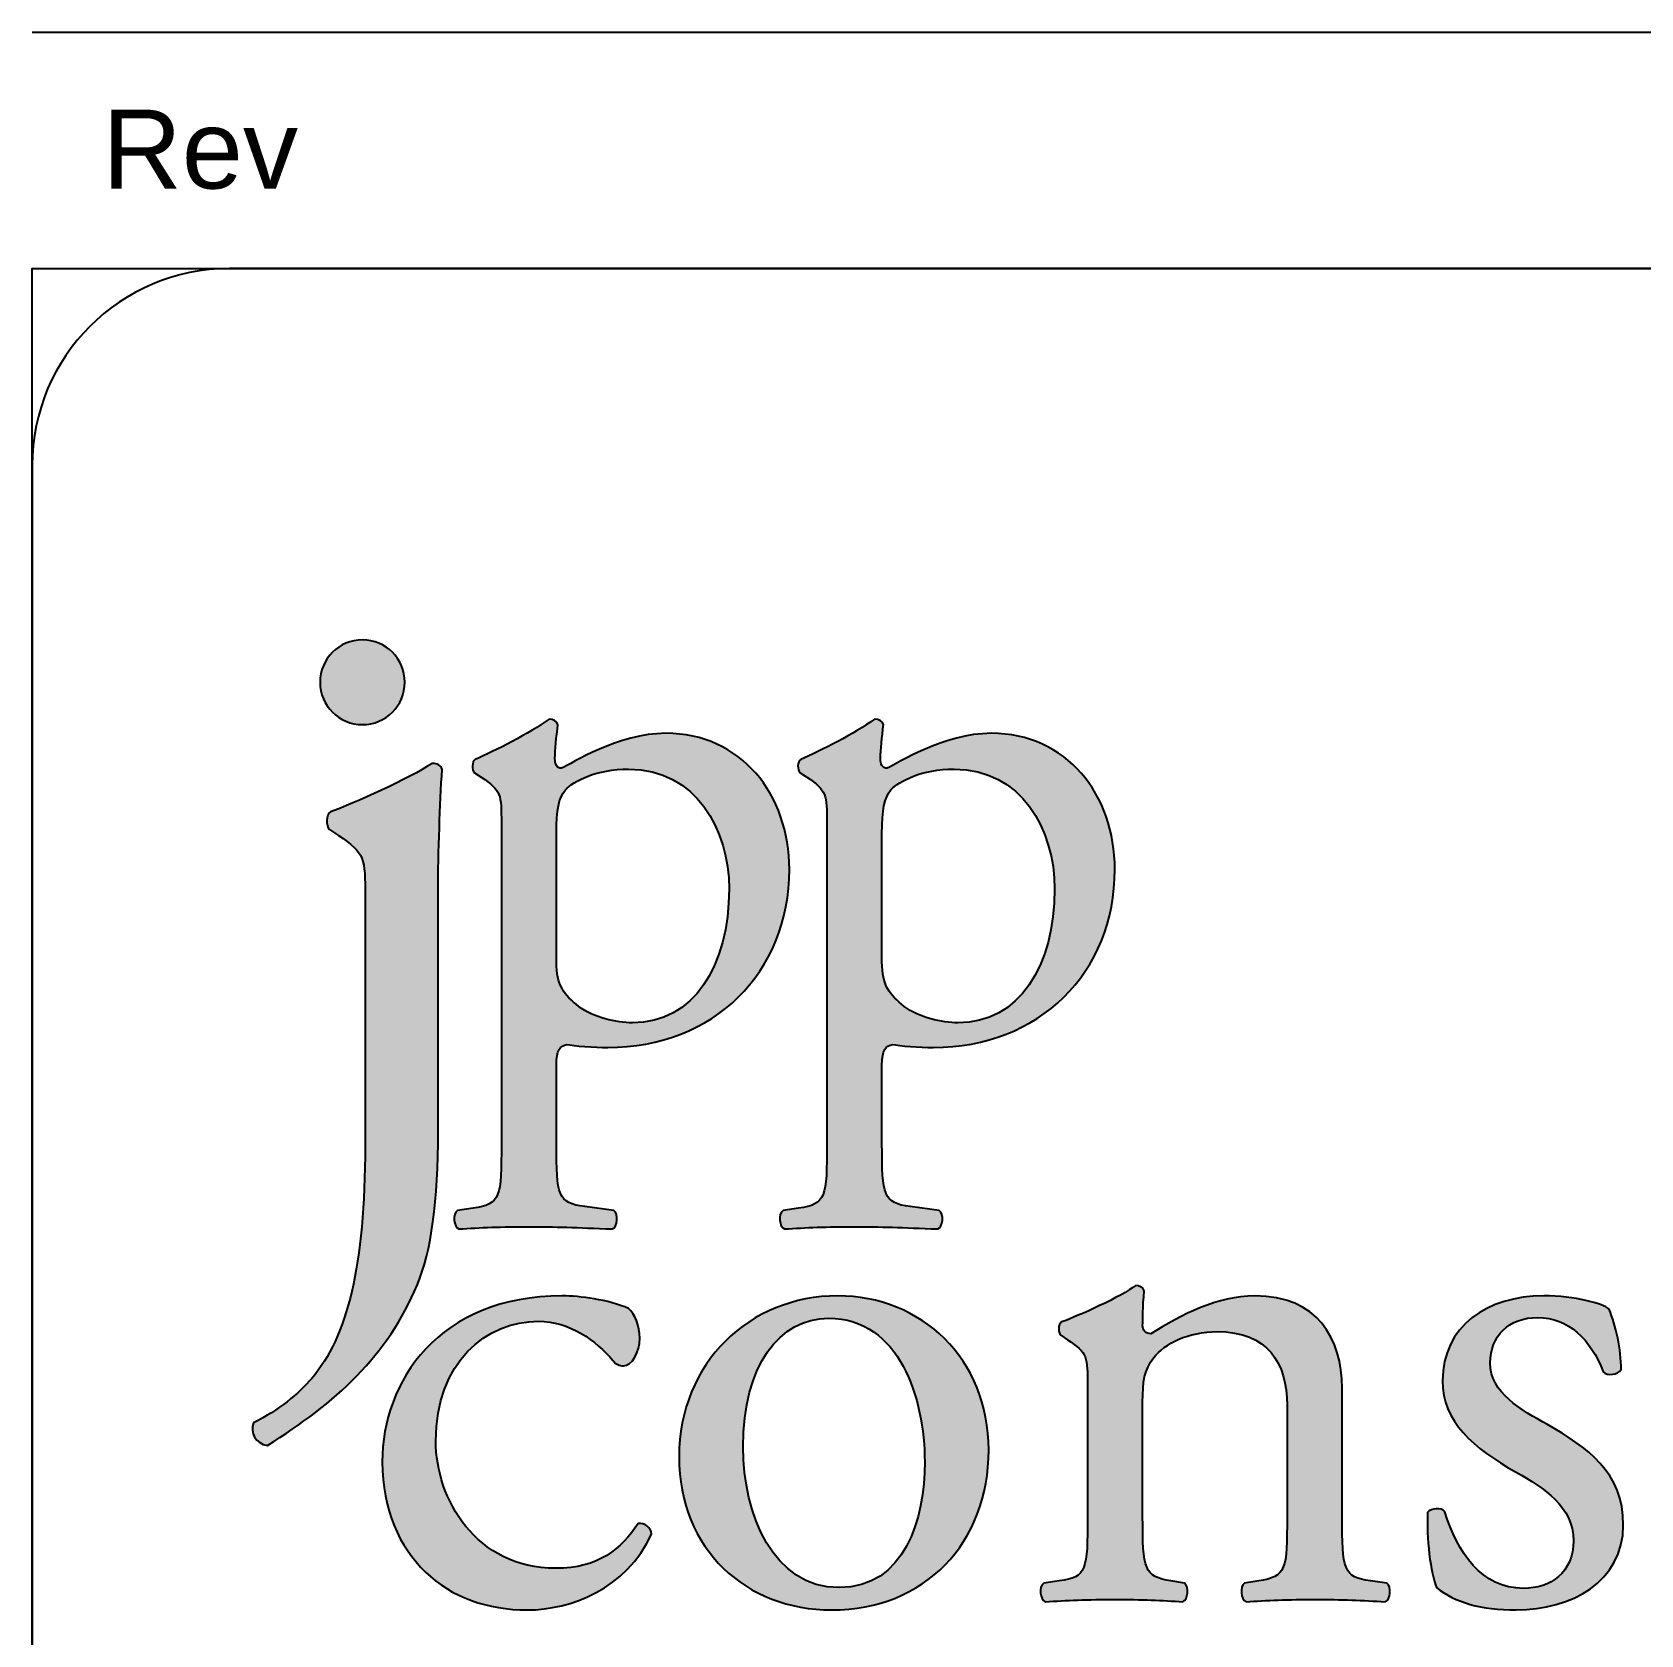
# Paper-space layout 'A0mask' of a CAD drawing. Extents: x 0 to 1153, y 0 to 810.
# Drawn here: x 973 to 1013.83, y 85.33 to 126 of the extents above; entities that cross this region are included whole.
import ezdxf
from ezdxf.enums import TextEntityAlignment as Align

# ---------------------------------------------------------------- set-up
doc = ezdxf.new("R2010")
doc.units = 0
doc.layers.get('0').update_dxf_attribs({"linetype": 'CONTINUOUS'})
doc.layers.get('Defpoints').update_dxf_attribs({"linetype": 'CONTINUOUS'})
doc.layers.add('JPP_Mask', color=7, linetype='CONTINUOUS')
doc.styles.add('JPP', font='arial.ttf')

# ---------------------------------------------------------------- blocks, each defined once
blk = doc.blocks.new('A0mask')
at = {"true_color": 0x0081c6}
h = blk.add_hatch(color=142, dxfattribs=at)
edge = h.paths.add_edge_path()
edge.add_spline(control_points=[(982.458, 109.504), (982.458, 110.098), (981.976, 110.58), (981.382, 110.58)], knot_values=[3, 3, 3, 3, 4, 4, 4, 4], degree=3, periodic=0)
edge.add_spline(control_points=[(981.382, 110.58), (980.788, 110.58), (980.306, 110.098), (980.306, 109.504)], knot_values=[2, 2, 2, 2, 3, 3, 3, 3], degree=3, periodic=0)
edge.add_spline(control_points=[(980.306, 109.504), (980.306, 108.91), (980.788, 108.428), (981.382, 108.428)], knot_values=[1, 1, 1, 1, 2, 2, 2, 2], degree=3, periodic=0)
edge.add_spline(control_points=[(981.382, 108.428), (981.976, 108.428), (982.458, 108.91), (982.458, 109.504)], knot_values=[0, 0, 0, 0, 1, 1, 1, 1], degree=3, periodic=0)
at = {"true_color": 0x004a91}
h = blk.add_hatch(color=154, dxfattribs=at)
edge = h.paths.add_edge_path()
edge.add_spline(control_points=[(987.609, 100.238), (990.291, 100.238), (992.217, 102.127), (992.217, 104.752)], knot_values=[9, 9, 9, 9, 10, 10, 10, 10], degree=3, periodic=0)
edge.add_spline(control_points=[(992.217, 104.752), (992.217, 106.659), (990.99, 108.208), (989.082, 108.208)], knot_values=[8, 8, 8, 8, 9, 9, 9, 9], degree=3, periodic=0)
edge.add_spline(control_points=[(989.082, 108.208), (987.873, 108.208), (986.684, 107.433), (986.438, 107.32)], knot_values=[7, 7, 7, 7, 8, 8, 8, 8], degree=3, periodic=0)
edge.add_spline(control_points=[(986.438, 107.32), (986.305, 107.32), (986.268, 107.433), (986.268, 107.566)], knot_values=[6, 6, 6, 6, 7, 7, 7, 7], degree=3, periodic=0)
edge.add_spline(control_points=[(986.268, 107.566), (986.268, 107.812), (986.305, 108.095), (986.343, 108.434)], knot_values=[5, 5, 5, 5, 6, 6, 6, 6], degree=3, periodic=0)
edge.add_spline(control_points=[(986.343, 108.434), (986.305, 108.529), (986.23, 108.567), (986.117, 108.567)], knot_values=[4, 4, 4, 4, 5, 5, 5, 5], degree=3, periodic=0)
edge.add_spline(control_points=[(986.117, 108.567), (985.626, 108.208), (984.738, 107.755), (984.247, 107.547)], knot_values=[3, 3, 3, 3, 4, 4, 4, 4], degree=3, periodic=0)
edge.add_spline(control_points=[(984.247, 107.547), (984.153, 107.491), (984.153, 107.283), (984.228, 107.207)], knot_values=[2, 2, 2, 2, 3, 3, 3, 3], degree=3, periodic=0)
edge.add_spline(control_points=[(984.228, 107.207), (984.228, 107.207), (984.398, 107.094), (984.398, 107.094), (984.908, 106.753), (984.908, 106.659), (984.908, 105.923)], knot_values=[0, 0, 0, 0, 1, 1, 1, 2, 2, 2, 2], degree=3, periodic=0)
edge.add_spline(control_points=[(984.908, 105.923), (984.908, 105.923), (984.908, 103.893), (984.908, 101.862)], knot_values=[21.5, 21.5, 21.5, 21.5, 22, 22, 22, 22], degree=3, periodic=0)
edge.add_spline(control_points=[(984.908, 101.862), (984.908, 99.832), (984.908, 97.802), (984.908, 97.802), (984.908, 96.442), (984.889, 96.254), (984.191, 96.159)], knot_values=[20, 20, 20, 20, 20.5, 20.5, 20.5, 21.5, 21.5, 21.5, 21.5], degree=3, periodic=0)
edge.add_spline(control_points=[(984.191, 96.159), (984.191, 96.159), (983.793, 96.102), (983.793, 96.102), (983.661, 96.007), (983.699, 95.686), (983.831, 95.63)], knot_values=[18, 18, 18, 18, 19, 19, 19, 20, 20, 20, 20], degree=3, periodic=0)
edge.add_spline(control_points=[(983.831, 95.63), (984.36, 95.668), (984.927, 95.686), (985.607, 95.686)], knot_values=[17, 17, 17, 17, 18, 18, 18, 18], degree=3, periodic=0)
edge.add_spline(control_points=[(985.607, 95.686), (986.268, 95.686), (986.816, 95.668), (987.722, 95.63)], knot_values=[16, 16, 16, 16, 17, 17, 17, 17], degree=3, periodic=0)
edge.add_spline(control_points=[(987.722, 95.63), (987.854, 95.686), (987.892, 96.007), (987.76, 96.102)], knot_values=[15, 15, 15, 15, 16, 16, 16, 16], degree=3, periodic=0)
edge.add_spline(control_points=[(987.76, 96.102), (987.76, 96.102), (987.023, 96.197), (987.023, 96.197), (986.343, 96.291), (986.305, 96.461), (986.305, 97.802)], knot_values=[13, 13, 13, 13, 14, 14, 14, 15, 15, 15, 15], degree=3, periodic=0)
edge.add_spline(control_points=[(986.305, 97.802), (986.305, 97.802), (986.305, 99.785), (986.305, 99.785), (986.305, 100.181), (986.4, 100.275), (986.57, 100.314)], knot_values=[11, 11, 11, 11, 12, 12, 12, 13, 13, 13, 13], degree=3, periodic=0)
edge.add_spline(control_points=[(986.57, 100.314), (986.74, 100.275), (987.269, 100.238), (987.609, 100.238)], knot_values=[10, 10, 10, 10, 11, 11, 11, 11], degree=3, periodic=0)
edge = h.paths.add_edge_path(flags=16)
edge.add_spline(control_points=[(986.872, 101.277), (986.495, 101.579), (986.305, 101.806), (986.305, 102.41)], knot_values=[0, 0, 0, 0, 1, 1, 1, 1], degree=3, periodic=0)
edge.add_spline(control_points=[(986.305, 102.41), (986.305, 102.41), (986.305, 103.222), (986.305, 104.034)], knot_values=[6.5, 6.5, 6.5, 6.5, 7, 7, 7, 7], degree=3, periodic=0)
edge.add_spline(control_points=[(986.305, 104.034), (986.305, 104.846), (986.305, 105.659), (986.305, 105.659), (986.305, 106.282), (986.362, 106.565), (986.532, 106.773)], knot_values=[5, 5, 5, 5, 5.5, 5.5, 5.5, 6.5, 6.5, 6.5, 6.5], degree=3, periodic=0)
edge.add_spline(control_points=[(986.532, 106.773), (986.74, 106.999), (987.325, 107.301), (988.138, 107.301)], knot_values=[4, 4, 4, 4, 5, 5, 5, 5], degree=3, periodic=0)
edge.add_spline(control_points=[(988.138, 107.301), (989.837, 107.301), (990.687, 105.772), (990.687, 104.261)], knot_values=[3, 3, 3, 3, 4, 4, 4, 4], degree=3, periodic=0)
edge.add_spline(control_points=[(990.687, 104.261), (990.687, 102.297), (989.781, 100.861), (988.232, 100.861)], knot_values=[2, 2, 2, 2, 3, 3, 3, 3], degree=3, periodic=0)
edge.add_spline(control_points=[(988.232, 100.861), (987.835, 100.861), (987.25, 100.994), (986.872, 101.277)], knot_values=[1, 1, 1, 1, 2, 2, 2, 2], degree=3, periodic=0)
h = blk.add_hatch(color=154, dxfattribs=at)
edge = h.paths.add_edge_path()
edge.add_spline(control_points=[(994.568, 97.802), (994.568, 97.802), (994.568, 99.785), (994.568, 99.785), (994.568, 100.181), (994.662, 100.275), (994.832, 100.314)], knot_values=[11, 11, 11, 11, 12, 12, 12, 13, 13, 13, 13], degree=3, periodic=0)
edge.add_spline(control_points=[(994.832, 100.314), (995.002, 100.275), (995.531, 100.238), (995.871, 100.238)], knot_values=[10, 10, 10, 10, 11, 11, 11, 11], degree=3, periodic=0)
edge.add_spline(control_points=[(995.871, 100.238), (998.553, 100.238), (1000.478, 102.127), (1000.478, 104.752)], knot_values=[9, 9, 9, 9, 10, 10, 10, 10], degree=3, periodic=0)
edge.add_spline(control_points=[(1000.478, 104.752), (1000.478, 106.659), (999.251, 108.208), (997.344, 108.208)], knot_values=[8, 8, 8, 8, 9, 9, 9, 9], degree=3, periodic=0)
edge.add_spline(control_points=[(997.344, 108.208), (996.135, 108.208), (994.945, 107.433), (994.7, 107.32)], knot_values=[7, 7, 7, 7, 8, 8, 8, 8], degree=3, periodic=0)
edge.add_spline(control_points=[(994.7, 107.32), (994.568, 107.32), (994.53, 107.433), (994.53, 107.566)], knot_values=[6, 6, 6, 6, 7, 7, 7, 7], degree=3, periodic=0)
edge.add_spline(control_points=[(994.53, 107.566), (994.53, 107.812), (994.568, 108.095), (994.605, 108.434)], knot_values=[5, 5, 5, 5, 6, 6, 6, 6], degree=3, periodic=0)
edge.add_spline(control_points=[(994.605, 108.434), (994.568, 108.529), (994.492, 108.567), (994.379, 108.567)], knot_values=[4, 4, 4, 4, 5, 5, 5, 5], degree=3, periodic=0)
edge.add_spline(control_points=[(994.379, 108.567), (993.888, 108.208), (993, 107.755), (992.509, 107.547)], knot_values=[3, 3, 3, 3, 4, 4, 4, 4], degree=3, periodic=0)
edge.add_spline(control_points=[(992.509, 107.547), (992.414, 107.491), (992.414, 107.283), (992.49, 107.207)], knot_values=[2, 2, 2, 2, 3, 3, 3, 3], degree=3, periodic=0)
edge.add_spline(control_points=[(992.49, 107.207), (992.49, 107.207), (992.66, 107.094), (992.66, 107.094), (993.17, 106.753), (993.17, 106.659), (993.17, 105.923)], knot_values=[0, 0, 0, 0, 1, 1, 1, 2, 2, 2, 2], degree=3, periodic=0)
edge.add_spline(control_points=[(993.17, 105.923), (993.17, 105.923), (993.17, 103.893), (993.17, 101.862)], knot_values=[21.5, 21.5, 21.5, 21.5, 22, 22, 22, 22], degree=3, periodic=0)
edge.add_spline(control_points=[(993.17, 101.862), (993.17, 99.832), (993.17, 97.802), (993.17, 97.802), (993.17, 96.442), (993.151, 96.254), (992.452, 96.159)], knot_values=[20, 20, 20, 20, 20.5, 20.5, 20.5, 21.5, 21.5, 21.5, 21.5], degree=3, periodic=0)
edge.add_spline(control_points=[(992.452, 96.159), (992.452, 96.159), (992.056, 96.102), (992.056, 96.102), (991.923, 96.007), (991.961, 95.686), (992.093, 95.63)], knot_values=[18, 18, 18, 18, 19, 19, 19, 20, 20, 20, 20], degree=3, periodic=0)
edge.add_spline(control_points=[(992.093, 95.63), (992.622, 95.668), (993.189, 95.686), (993.869, 95.686)], knot_values=[17, 17, 17, 17, 18, 18, 18, 18], degree=3, periodic=0)
edge.add_spline(control_points=[(993.869, 95.686), (994.53, 95.686), (995.078, 95.668), (995.984, 95.63)], knot_values=[16, 16, 16, 16, 17, 17, 17, 17], degree=3, periodic=0)
edge.add_spline(control_points=[(995.984, 95.63), (996.116, 95.686), (996.154, 96.007), (996.022, 96.102)], knot_values=[15, 15, 15, 15, 16, 16, 16, 16], degree=3, periodic=0)
edge.add_spline(control_points=[(996.022, 96.102), (996.022, 96.102), (995.285, 96.197), (995.285, 96.197), (994.605, 96.291), (994.568, 96.461), (994.568, 97.802)], knot_values=[13, 13, 13, 13, 14, 14, 14, 15, 15, 15, 15], degree=3, periodic=0)
edge = h.paths.add_edge_path(flags=16)
edge.add_spline(control_points=[(995.134, 101.277), (994.757, 101.579), (994.568, 101.806), (994.568, 102.41)], knot_values=[0, 0, 0, 0, 1, 1, 1, 1], degree=3, periodic=0)
edge.add_spline(control_points=[(994.568, 102.41), (994.568, 102.41), (994.568, 103.222), (994.568, 104.034)], knot_values=[6.5, 6.5, 6.5, 6.5, 7, 7, 7, 7], degree=3, periodic=0)
edge.add_spline(control_points=[(994.568, 104.034), (994.568, 104.846), (994.568, 105.659), (994.568, 105.659), (994.568, 106.282), (994.624, 106.565), (994.794, 106.773)], knot_values=[5, 5, 5, 5, 5.5, 5.5, 5.5, 6.5, 6.5, 6.5, 6.5], degree=3, periodic=0)
edge.add_spline(control_points=[(994.794, 106.773), (995.002, 106.999), (995.587, 107.301), (996.399, 107.301)], knot_values=[4, 4, 4, 4, 5, 5, 5, 5], degree=3, periodic=0)
edge.add_spline(control_points=[(996.399, 107.301), (998.099, 107.301), (998.949, 105.772), (998.949, 104.261)], knot_values=[3, 3, 3, 3, 4, 4, 4, 4], degree=3, periodic=0)
edge.add_spline(control_points=[(998.949, 104.261), (998.949, 102.297), (998.043, 100.861), (996.494, 100.861)], knot_values=[2, 2, 2, 2, 3, 3, 3, 3], degree=3, periodic=0)
edge.add_spline(control_points=[(996.494, 100.861), (996.097, 100.861), (995.512, 100.994), (995.134, 101.277)], knot_values=[1, 1, 1, 1, 2, 2, 2, 2], degree=3, periodic=0)
h = blk.add_hatch(color=154, dxfattribs=at)
edge = h.paths.add_edge_path()
edge.add_spline(control_points=[(983.303, 98.126), (983.303, 98.126), (983.303, 104.188), (983.303, 104.188), (983.303, 105.215), (983.353, 106.417), (983.403, 107.294)], knot_values=[5, 5, 5, 5, 6, 6, 6, 7, 7, 7, 7], degree=3, periodic=0)
edge.add_spline(control_points=[(983.403, 107.294), (983.378, 107.394), (983.278, 107.445), (983.153, 107.445)], knot_values=[4, 4, 4, 4, 5, 5, 5, 5], degree=3, periodic=0)
edge.add_spline(control_points=[(983.153, 107.445), (982.577, 107.069), (981.149, 106.417), (980.573, 106.217)], knot_values=[3, 3, 3, 3, 4, 4, 4, 4], degree=3, periodic=0)
edge.add_spline(control_points=[(980.573, 106.217), (980.447, 106.141), (980.447, 105.866), (980.548, 105.766)], knot_values=[2, 2, 2, 2, 3, 3, 3, 3], degree=3, periodic=0)
edge.add_spline(control_points=[(980.548, 105.766), (980.548, 105.766), (980.773, 105.616), (980.773, 105.616), (981.45, 105.165), (981.45, 105.04), (981.45, 104.063)], knot_values=[0, 0, 0, 0, 1, 1, 1, 2, 2, 2, 2], degree=3, periodic=0)
edge.add_spline(control_points=[(981.45, 104.063), (981.45, 104.063), (981.45, 102.485), (981.45, 100.907)], knot_values=[12.5, 12.5, 12.5, 12.5, 13, 13, 13, 13], degree=3, periodic=0)
edge.add_spline(control_points=[(981.45, 100.907), (981.45, 99.329), (981.45, 97.75), (981.45, 97.75), (981.45, 94.695), (980.999, 92.891), (980.097, 91.84)], knot_values=[11, 11, 11, 11, 11.5, 11.5, 11.5, 12.5, 12.5, 12.5, 12.5], degree=3, periodic=0)
edge.add_spline(control_points=[(980.097, 91.84), (979.746, 91.439), (979.27, 91.037), (978.618, 90.712)], knot_values=[10, 10, 10, 10, 11, 11, 11, 11], degree=3, periodic=0)
edge.add_spline(control_points=[(978.618, 90.712), (978.519, 90.462), (978.669, 90.186), (978.97, 90.136)], knot_values=[9, 9, 9, 9, 10, 10, 10, 10], degree=3, periodic=0)
edge.add_spline(control_points=[(978.97, 90.136), (980.698, 91.213), (982.025, 92.416), (982.777, 94.219)], knot_values=[8, 8, 8, 8, 9, 9, 9, 9], degree=3, periodic=0)
edge.add_spline(control_points=[(982.777, 94.219), (983.128, 95.07), (983.303, 96.323), (983.303, 98.126)], knot_values=[7, 7, 7, 7, 8, 8, 8, 8], degree=3, periodic=0)
at = {"true_color": 0x0081c6}
h = blk.add_hatch(color=142, dxfattribs=at)
h.dxf.hatch_style = 2
edge = h.paths.add_edge_path()
edge.add_spline(control_points=[(988.419, 92.856), (988.419, 93.177), (988.287, 93.479), (988.136, 93.612)], knot_values=[0, 0, 0, 0, 1, 1, 1, 1], degree=3, periodic=0)
edge.add_spline(control_points=[(988.136, 93.612), (987.626, 93.838), (986.889, 93.933), (986.455, 93.933)], knot_values=[12, 12, 12, 12, 13, 13, 13, 13], degree=3, periodic=0)
edge.add_spline(control_points=[(986.455, 93.933), (983.32, 93.933), (981.885, 91.761), (981.885, 89.721)], knot_values=[11, 11, 11, 11, 12, 12, 12, 12], degree=3, periodic=0)
edge.add_spline(control_points=[(981.885, 89.721), (981.885, 88.493), (982.319, 87.568), (982.98, 86.926)], knot_values=[10, 10, 10, 10, 11, 11, 11, 11], degree=3, periodic=0)
edge.add_spline(control_points=[(982.98, 86.926), (983.641, 86.284), (984.566, 85.963), (985.567, 85.963)], knot_values=[9, 9, 9, 9, 10, 10, 10, 10], degree=3, periodic=0)
edge.add_spline(control_points=[(985.567, 85.963), (986.662, 85.963), (988.079, 86.492), (988.722, 87.889)], knot_values=[8, 8, 8, 8, 9, 9, 9, 9], degree=3, periodic=0)
edge.add_spline(control_points=[(988.722, 87.889), (988.703, 88.059), (988.532, 88.191), (988.381, 88.154)], knot_values=[7, 7, 7, 7, 8, 8, 8, 8], degree=3, periodic=0)
edge.add_spline(control_points=[(988.381, 88.154), (987.947, 87.511), (987.38, 87.02), (986.285, 87.02)], knot_values=[6, 6, 6, 6, 7, 7, 7, 7], degree=3, periodic=0)
edge.add_spline(control_points=[(986.285, 87.02), (984.264, 87.02), (983.244, 88.777), (983.244, 90.25)], knot_values=[5, 5, 5, 5, 6, 6, 6, 6], degree=3, periodic=0)
edge.add_spline(control_points=[(983.244, 90.25), (983.244, 92.252), (984.528, 93.29), (985.85, 93.29)], knot_values=[4, 4, 4, 4, 5, 5, 5, 5], degree=3, periodic=0)
edge.add_spline(control_points=[(985.85, 93.29), (986.625, 93.29), (987.323, 92.799), (987.739, 92.289)], knot_values=[3, 3, 3, 3, 4, 4, 4, 4], degree=3, periodic=0)
edge.add_spline(control_points=[(987.739, 92.289), (987.815, 92.195), (987.909, 92.157), (988.004, 92.157)], knot_values=[2, 2, 2, 2, 3, 3, 3, 3], degree=3, periodic=0)
edge.add_spline(control_points=[(988.004, 92.157), (988.23, 92.157), (988.419, 92.516), (988.419, 92.856)], knot_values=[1, 1, 1, 1, 2, 2, 2, 2], degree=3, periodic=0)
h = blk.add_hatch(color=142, dxfattribs=at)
edge = h.paths.add_edge_path()
edge.add_spline(control_points=[(997.276, 90.023), (997.276, 92.346), (995.557, 93.933), (993.442, 93.933)], knot_values=[3, 3, 3, 3, 4, 4, 4, 4], degree=3, periodic=0)
edge.add_spline(control_points=[(993.442, 93.933), (991.213, 93.933), (989.419, 92.233), (989.419, 89.853)], knot_values=[2, 2, 2, 2, 3, 3, 3, 3], degree=3, periodic=0)
edge.add_spline(control_points=[(989.419, 89.853), (989.419, 87.492), (991.119, 85.963), (993.291, 85.963)], knot_values=[1, 1, 1, 1, 2, 2, 2, 2], degree=3, periodic=0)
edge.add_spline(control_points=[(993.291, 85.963), (995.652, 85.963), (997.276, 87.662), (997.276, 90.023)], knot_values=[0, 0, 0, 0, 1, 1, 1, 1], degree=3, periodic=0)
edge = h.paths.add_edge_path(flags=16)
edge.add_spline(control_points=[(995.652, 89.721), (995.652, 88.267), (995.142, 86.529), (993.48, 86.529)], knot_values=[2, 2, 2, 2, 3, 3, 3, 3], degree=3, periodic=0)
edge.add_spline(control_points=[(993.48, 86.529), (991.818, 86.529), (991.043, 88.381), (991.043, 90.099)], knot_values=[1, 1, 1, 1, 2, 2, 2, 2], degree=3, periodic=0)
edge.add_spline(control_points=[(991.043, 90.099), (991.043, 92.176), (991.969, 93.366), (993.215, 93.366)], knot_values=[0, 0, 0, 0, 1, 1, 1, 1], degree=3, periodic=0)
edge.add_spline(control_points=[(993.215, 93.366), (995.01, 93.366), (995.652, 91.326), (995.652, 89.721)], knot_values=[3, 3, 3, 3, 4, 4, 4, 4], degree=3, periodic=0)
h = blk.add_hatch(color=142, dxfattribs=at)
edge = h.paths.add_edge_path()
edge.add_spline(control_points=[(1006.245, 88.342), (1006.245, 88.342), (1006.245, 91.591), (1006.245, 91.591), (1006.245, 92.856), (1005.604, 93.933), (1004.036, 93.933)], knot_values=[8, 8, 8, 8, 9, 9, 9, 10, 10, 10, 10], degree=3, periodic=0)
edge.add_spline(control_points=[(1004.036, 93.933), (1003.073, 93.933), (1002.185, 93.46), (1001.392, 92.97)], knot_values=[7, 7, 7, 7, 8, 8, 8, 8], degree=3, periodic=0)
edge.add_spline(control_points=[(1001.392, 92.97), (1001.26, 92.97), (1001.184, 93.064), (1001.184, 93.177)], knot_values=[6, 6, 6, 6, 7, 7, 7, 7], degree=3, periodic=0)
edge.add_spline(control_points=[(1001.184, 93.177), (1001.184, 93.347), (1001.184, 93.63), (1001.222, 94.064)], knot_values=[5, 5, 5, 5, 6, 6, 6, 6], degree=3, periodic=0)
edge.add_spline(control_points=[(1001.222, 94.064), (1001.184, 94.159), (1001.09, 94.197), (1001.014, 94.197)], knot_values=[4, 4, 4, 4, 5, 5, 5, 5], degree=3, periodic=0)
edge.add_spline(control_points=[(1001.014, 94.197), (1000.636, 93.914), (999.56, 93.423), (999.126, 93.271)], knot_values=[3, 3, 3, 3, 4, 4, 4, 4], degree=3, periodic=0)
edge.add_spline(control_points=[(999.126, 93.271), (999.031, 93.215), (999.031, 93.007), (999.107, 92.932)], knot_values=[2, 2, 2, 2, 3, 3, 3, 3], degree=3, periodic=0)
edge.add_spline(control_points=[(999.107, 92.932), (999.107, 92.932), (999.277, 92.818), (999.277, 92.818), (999.786, 92.479), (999.786, 92.384), (999.786, 91.648)], knot_values=[0, 0, 0, 0, 1, 1, 1, 2, 2, 2, 2], degree=3, periodic=0)
edge.add_spline(control_points=[(999.786, 91.648), (999.786, 91.648), (999.786, 90.821), (999.786, 89.995)], knot_values=[31.5, 31.5, 31.5, 31.5, 32, 32, 32, 32], degree=3, periodic=0)
edge.add_spline(control_points=[(999.786, 89.995), (999.786, 89.169), (999.786, 88.342), (999.786, 88.342), (999.786, 86.983), (999.767, 86.794), (999.069, 86.7)], knot_values=[30, 30, 30, 30, 30.5, 30.5, 30.5, 31.5, 31.5, 31.5, 31.5], degree=3, periodic=0)
edge.add_spline(control_points=[(999.069, 86.7), (999.069, 86.7), (998.672, 86.643), (998.672, 86.643), (998.54, 86.548), (998.578, 86.228), (998.71, 86.171)], knot_values=[28, 28, 28, 28, 29, 29, 29, 30, 30, 30, 30], degree=3, periodic=0)
edge.add_spline(control_points=[(998.71, 86.171), (999.239, 86.208), (999.805, 86.228), (1000.485, 86.228)], knot_values=[27, 27, 27, 27, 28, 28, 28, 28], degree=3, periodic=0)
edge.add_spline(control_points=[(1000.485, 86.228), (1001.147, 86.228), (1001.694, 86.208), (1002.204, 86.171)], knot_values=[26, 26, 26, 26, 27, 27, 27, 27], degree=3, periodic=0)
edge.add_spline(control_points=[(1002.204, 86.171), (1002.336, 86.228), (1002.374, 86.548), (1002.242, 86.643)], knot_values=[25, 25, 25, 25, 26, 26, 26, 26], degree=3, periodic=0)
edge.add_spline(control_points=[(1002.242, 86.643), (1002.242, 86.643), (1001.902, 86.7), (1001.902, 86.7), (1001.222, 86.812), (1001.184, 86.983), (1001.184, 88.342)], knot_values=[23, 23, 23, 23, 24, 24, 24, 25, 25, 25, 25], degree=3, periodic=0)
edge.add_spline(control_points=[(1001.184, 88.342), (1001.184, 88.342), (1001.184, 91.232), (1001.184, 91.232), (1001.184, 91.78), (1001.222, 92.044), (1001.467, 92.365)], knot_values=[21, 21, 21, 21, 22, 22, 22, 23, 23, 23, 23], degree=3, periodic=0)
edge.add_spline(control_points=[(1001.467, 92.365), (1001.732, 92.724), (1002.355, 93.026), (1003.073, 93.026)], knot_values=[20, 20, 20, 20, 21, 21, 21, 21], degree=3, periodic=0)
edge.add_spline(control_points=[(1003.073, 93.026), (1004.357, 93.026), (1004.848, 92.233), (1004.848, 91.157)], knot_values=[19, 19, 19, 19, 20, 20, 20, 20], degree=3, periodic=0)
edge.add_spline(control_points=[(1004.848, 91.157), (1004.848, 91.157), (1004.848, 88.342), (1004.848, 88.342), (1004.848, 86.983), (1004.829, 86.812), (1004.13, 86.7)], knot_values=[17, 17, 17, 17, 18, 18, 18, 19, 19, 19, 19], degree=3, periodic=0)
edge.add_spline(control_points=[(1004.13, 86.7), (1004.13, 86.7), (1003.771, 86.643), (1003.771, 86.643), (1003.639, 86.548), (1003.677, 86.228), (1003.809, 86.171)], knot_values=[15, 15, 15, 15, 16, 16, 16, 17, 17, 17, 17], degree=3, periodic=0)
edge.add_spline(control_points=[(1003.809, 86.171), (1004.319, 86.208), (1004.886, 86.228), (1005.566, 86.228)], knot_values=[14, 14, 14, 14, 15, 15, 15, 15], degree=3, periodic=0)
edge.add_spline(control_points=[(1005.566, 86.228), (1006.227, 86.228), (1006.774, 86.208), (1007.341, 86.171)], knot_values=[13, 13, 13, 13, 14, 14, 14, 14], degree=3, periodic=0)
edge.add_spline(control_points=[(1007.341, 86.171), (1007.473, 86.228), (1007.511, 86.548), (1007.378, 86.643)], knot_values=[12, 12, 12, 12, 13, 13, 13, 13], degree=3, periodic=0)
edge.add_spline(control_points=[(1007.378, 86.643), (1007.378, 86.643), (1006.963, 86.7), (1006.963, 86.7), (1006.283, 86.794), (1006.245, 86.983), (1006.245, 88.342)], knot_values=[10, 10, 10, 10, 11, 11, 11, 12, 12, 12, 12], degree=3, periodic=0)
h = blk.add_hatch(color=142, dxfattribs=at)
edge = h.paths.add_edge_path()
edge.add_spline(control_points=[(1013.383, 88.116), (1013.383, 89.456), (1012.458, 90.099), (1011.457, 90.665)], knot_values=[5, 5, 5, 5, 6, 6, 6, 6], degree=3, periodic=0)
edge.add_spline(control_points=[(1011.457, 90.665), (1010.796, 91.043), (1010.003, 91.458), (1010.003, 92.233)], knot_values=[4, 4, 4, 4, 5, 5, 5, 5], degree=3, periodic=0)
edge.add_spline(control_points=[(1010.003, 92.233), (1010.003, 92.913), (1010.475, 93.385), (1011.212, 93.385)], knot_values=[3, 3, 3, 3, 4, 4, 4, 4], degree=3, periodic=0)
edge.add_spline(control_points=[(1011.212, 93.385), (1011.986, 93.385), (1012.553, 92.837), (1012.873, 92.006)], knot_values=[2, 2, 2, 2, 3, 3, 3, 3], degree=3, periodic=0)
edge.add_spline(control_points=[(1012.873, 92.006), (1012.968, 91.893), (1013.251, 91.931), (1013.327, 92.063)], knot_values=[1, 1, 1, 1, 2, 2, 2, 2], degree=3, periodic=0)
edge.add_spline(control_points=[(1013.327, 92.063), (1013.327, 92.573), (1013.195, 93.177), (1013.025, 93.593)], knot_values=[0, 0, 0, 0, 1, 1, 1, 1], degree=3, periodic=0)
edge.add_spline(control_points=[(1013.025, 93.593), (1012.855, 93.744), (1012.156, 93.933), (1011.363, 93.933)], knot_values=[15, 15, 15, 15, 16, 16, 16, 16], degree=3, periodic=0)
edge.add_spline(control_points=[(1011.363, 93.933), (1009.927, 93.933), (1008.794, 93.158), (1008.794, 91.78)], knot_values=[14, 14, 14, 14, 15, 15, 15, 15], degree=3, periodic=0)
edge.add_spline(control_points=[(1008.794, 91.78), (1008.794, 90.741), (1009.568, 90.08), (1010.664, 89.456)], knot_values=[13, 13, 13, 13, 14, 14, 14, 14], degree=3, periodic=0)
edge.add_spline(control_points=[(1010.664, 89.456), (1011.363, 89.06), (1012.118, 88.588), (1012.118, 87.719)], knot_values=[12, 12, 12, 12, 13, 13, 13, 13], degree=3, periodic=0)
edge.add_spline(control_points=[(1012.118, 87.719), (1012.118, 86.907), (1011.533, 86.511), (1010.853, 86.511)], knot_values=[11, 11, 11, 11, 12, 12, 12, 12], degree=3, periodic=0)
edge.add_spline(control_points=[(1010.853, 86.511), (1009.776, 86.511), (1009.171, 87.417), (1008.851, 88.456)], knot_values=[10, 10, 10, 10, 11, 11, 11, 11], degree=3, periodic=0)
edge.add_spline(control_points=[(1008.851, 88.456), (1008.757, 88.569), (1008.511, 88.55), (1008.416, 88.436)], knot_values=[9, 9, 9, 9, 10, 10, 10, 10], degree=3, periodic=0)
edge.add_spline(control_points=[(1008.416, 88.436), (1008.379, 87.814), (1008.492, 86.888), (1008.643, 86.529)], knot_values=[8, 8, 8, 8, 9, 9, 9, 9], degree=3, periodic=0)
edge.add_spline(control_points=[(1008.643, 86.529), (1009.115, 86.152), (1009.776, 85.963), (1010.664, 85.963)], knot_values=[7, 7, 7, 7, 8, 8, 8, 8], degree=3, periodic=0)
edge.add_spline(control_points=[(1010.664, 85.963), (1012.061, 85.963), (1013.383, 86.681), (1013.383, 88.116)], knot_values=[6, 6, 6, 6, 7, 7, 7, 7], degree=3, periodic=0)
at = {"color": 154, "true_color": 0x004a91}
for p, q in [((1148, 120), (978, 120)), ((973, 115), (973, 5))]:
    blk.add_line(p, q, dxfattribs=at)
blk.add_arc((978, 115), 5, 90, 180, dxfattribs=at)
at = {"layer": 'Defpoints'}
blk.add_lwpolyline([(973, 0), (973, 120), (1153, 120)], dxfattribs=at)
at = {"layer": 'Defpoints', "color": 142, "true_color": 0x0081c6}
for points, knots in [([(982.458, 109.504), (982.458, 108.91), (981.976, 108.428), (981.382, 108.428), (980.788, 108.428), (980.306, 108.91), (980.306, 109.504), (980.306, 110.098), (980.788, 110.58), (981.382, 110.58), (981.976, 110.58), (982.458, 110.098), (982.458, 109.504)], [0, 0, 0, 0, 1, 1, 1, 2, 2, 2, 3, 3, 3, 4, 4, 4, 4]), ([(988.136, 93.612), (988.287, 93.479), (988.419, 93.177), (988.419, 92.856), (988.419, 92.516), (988.23, 92.157), (988.004, 92.157), (987.909, 92.157), (987.815, 92.195), (987.739, 92.289), (987.323, 92.799), (986.625, 93.29), (985.85, 93.29), (984.528, 93.29), (983.244, 92.252), (983.244, 90.25), (983.244, 88.777), (984.264, 87.02), (986.285, 87.02), (987.38, 87.02), (987.947, 87.511), (988.381, 88.154), (988.532, 88.191), (988.703, 88.059), (988.722, 87.889), (988.079, 86.492), (986.662, 85.963), (985.567, 85.963), (984.566, 85.963), (983.641, 86.284), (982.98, 86.926), (982.319, 87.568), (981.885, 88.493), (981.885, 89.721), (981.885, 91.761), (983.32, 93.933), (986.455, 93.933), (986.889, 93.933), (987.626, 93.838), (988.136, 93.612)], [0, 0, 0, 0, 1, 1, 1, 2, 2, 2, 3, 3, 3, 4, 4, 4, 5, 5, 5, 6, 6, 6, 7, 7, 7, 8, 8, 8, 9, 9, 9, 10, 10, 10, 11, 11, 11, 12, 12, 12, 13, 13, 13, 13]), ([(997.276, 90.023), (997.276, 87.662), (995.652, 85.963), (993.291, 85.963), (991.119, 85.963), (989.419, 87.492), (989.419, 89.853), (989.419, 92.233), (991.213, 93.933), (993.442, 93.933), (995.557, 93.933), (997.276, 92.346), (997.276, 90.023)], [0, 0, 0, 0, 1, 1, 1, 2, 2, 2, 3, 3, 3, 4, 4, 4, 4]), ([(999.786, 91.648), (999.786, 92.384), (999.786, 92.479), (999.277, 92.818), (999.277, 92.818), (999.107, 92.932), (999.107, 92.932), (999.031, 93.007), (999.031, 93.215), (999.126, 93.271), (999.56, 93.423), (1000.636, 93.914), (1001.014, 94.197), (1001.09, 94.197), (1001.184, 94.159), (1001.222, 94.064), (1001.184, 93.63), (1001.184, 93.347), (1001.184, 93.177), (1001.184, 93.064), (1001.26, 92.97), (1001.392, 92.97), (1002.185, 93.46), (1003.073, 93.933), (1004.036, 93.933), (1005.604, 93.933), (1006.245, 92.856), (1006.245, 91.591), (1006.245, 91.591), (1006.245, 88.342), (1006.245, 88.342), (1006.245, 86.983), (1006.283, 86.794), (1006.963, 86.7), (1006.963, 86.7), (1007.378, 86.643), (1007.378, 86.643), (1007.511, 86.548), (1007.473, 86.228), (1007.341, 86.171), (1006.774, 86.208), (1006.227, 86.228), (1005.566, 86.228), (1004.886, 86.228), (1004.319, 86.208), (1003.809, 86.171), (1003.677, 86.228), (1003.639, 86.548), (1003.771, 86.643), (1003.771, 86.643), (1004.13, 86.7), (1004.13, 86.7), (1004.829, 86.812), (1004.848, 86.983), (1004.848, 88.342), (1004.848, 88.342), (1004.848, 91.157), (1004.848, 91.157), (1004.848, 92.233), (1004.357, 93.026), (1003.073, 93.026), (1002.355, 93.026), (1001.732, 92.724), (1001.467, 92.365), (1001.222, 92.044), (1001.184, 91.78), (1001.184, 91.232), (1001.184, 91.232), (1001.184, 88.342), (1001.184, 88.342), (1001.184, 86.983), (1001.222, 86.812), (1001.902, 86.7), (1001.902, 86.7), (1002.242, 86.643), (1002.242, 86.643), (1002.374, 86.548), (1002.336, 86.228), (1002.204, 86.171), (1001.694, 86.208), (1001.147, 86.228), (1000.485, 86.228), (999.805, 86.228), (999.239, 86.208), (998.71, 86.171), (998.578, 86.228), (998.54, 86.548), (998.672, 86.643), (998.672, 86.643), (999.069, 86.7), (999.069, 86.7), (999.767, 86.794), (999.786, 86.983), (999.786, 88.342), (999.786, 88.342), (999.786, 91.648), (999.786, 91.648)], [0, 0, 0, 0, 1, 1, 1, 2, 2, 2, 3, 3, 3, 4, 4, 4, 5, 5, 5, 6, 6, 6, 7, 7, 7, 8, 8, 8, 9, 9, 9, 10, 10, 10, 11, 11, 11, 12, 12, 12, 13, 13, 13, 14, 14, 14, 15, 15, 15, 16, 16, 16, 17, 17, 17, 18, 18, 18, 19, 19, 19, 20, 20, 20, 21, 21, 21, 22, 22, 22, 23, 23, 23, 24, 24, 24, 25, 25, 25, 26, 26, 26, 27, 27, 27, 28, 28, 28, 29, 29, 29, 30, 30, 30, 31, 31, 31, 32, 32, 32, 32]), ([(1013.025, 93.593), (1013.195, 93.177), (1013.327, 92.573), (1013.327, 92.063), (1013.251, 91.931), (1012.968, 91.893), (1012.873, 92.006), (1012.553, 92.837), (1011.986, 93.385), (1011.212, 93.385), (1010.475, 93.385), (1010.003, 92.913), (1010.003, 92.233), (1010.003, 91.458), (1010.796, 91.043), (1011.457, 90.665), (1012.458, 90.099), (1013.383, 89.456), (1013.383, 88.116), (1013.383, 86.681), (1012.061, 85.963), (1010.664, 85.963), (1009.776, 85.963), (1009.115, 86.152), (1008.643, 86.529), (1008.492, 86.888), (1008.379, 87.814), (1008.416, 88.436), (1008.511, 88.55), (1008.757, 88.569), (1008.851, 88.456), (1009.171, 87.417), (1009.776, 86.511), (1010.853, 86.511), (1011.533, 86.511), (1012.118, 86.907), (1012.118, 87.719), (1012.118, 88.588), (1011.363, 89.06), (1010.664, 89.456), (1009.568, 90.08), (1008.794, 90.741), (1008.794, 91.78), (1008.794, 93.158), (1009.927, 93.933), (1011.363, 93.933), (1012.156, 93.933), (1012.855, 93.744), (1013.025, 93.593)], [0, 0, 0, 0, 1, 1, 1, 2, 2, 2, 3, 3, 3, 4, 4, 4, 5, 5, 5, 6, 6, 6, 7, 7, 7, 8, 8, 8, 9, 9, 9, 10, 10, 10, 11, 11, 11, 12, 12, 12, 13, 13, 13, 14, 14, 14, 15, 15, 15, 16, 16, 16, 16]), ([(993.215, 93.366), (991.969, 93.366), (991.043, 92.176), (991.043, 90.099), (991.043, 88.381), (991.818, 86.529), (993.48, 86.529), (995.142, 86.529), (995.652, 88.267), (995.652, 89.721), (995.652, 91.326), (995.01, 93.366), (993.215, 93.366)], [0, 0, 0, 0, 1, 1, 1, 2, 2, 2, 3, 3, 3, 4, 4, 4, 4])]:
    blk.add_open_spline(points, degree=3, knots=knots, dxfattribs=at)
at = {"layer": 'Defpoints', "color": 154, "true_color": 0x004a91}
for points, knots in [([(984.908, 105.923), (984.908, 106.659), (984.908, 106.753), (984.398, 107.094), (984.398, 107.094), (984.228, 107.207), (984.228, 107.207), (984.153, 107.283), (984.153, 107.491), (984.247, 107.547), (984.738, 107.755), (985.626, 108.208), (986.117, 108.567), (986.23, 108.567), (986.305, 108.529), (986.343, 108.434), (986.305, 108.095), (986.268, 107.812), (986.268, 107.566), (986.268, 107.433), (986.305, 107.32), (986.438, 107.32), (986.684, 107.433), (987.873, 108.208), (989.082, 108.208), (990.99, 108.208), (992.217, 106.659), (992.217, 104.752), (992.217, 102.127), (990.291, 100.238), (987.609, 100.238), (987.269, 100.238), (986.74, 100.275), (986.57, 100.314), (986.4, 100.275), (986.305, 100.181), (986.305, 99.785), (986.305, 99.785), (986.305, 97.802), (986.305, 97.802), (986.305, 96.461), (986.343, 96.291), (987.023, 96.197), (987.023, 96.197), (987.76, 96.102), (987.76, 96.102), (987.892, 96.007), (987.854, 95.686), (987.722, 95.63), (986.816, 95.668), (986.268, 95.686), (985.607, 95.686), (984.927, 95.686), (984.36, 95.668), (983.831, 95.63), (983.699, 95.686), (983.661, 96.007), (983.793, 96.102), (983.793, 96.102), (984.191, 96.159), (984.191, 96.159), (984.889, 96.254), (984.908, 96.442), (984.908, 97.802), (984.908, 97.802), (984.908, 105.923), (984.908, 105.923)], [0, 0, 0, 0, 1, 1, 1, 2, 2, 2, 3, 3, 3, 4, 4, 4, 5, 5, 5, 6, 6, 6, 7, 7, 7, 8, 8, 8, 9, 9, 9, 10, 10, 10, 11, 11, 11, 12, 12, 12, 13, 13, 13, 14, 14, 14, 15, 15, 15, 16, 16, 16, 17, 17, 17, 18, 18, 18, 19, 19, 19, 20, 20, 20, 21, 21, 21, 22, 22, 22, 22]), ([(993.17, 105.923), (993.17, 106.659), (993.17, 106.753), (992.66, 107.094), (992.66, 107.094), (992.49, 107.207), (992.49, 107.207), (992.414, 107.283), (992.414, 107.491), (992.509, 107.547), (993, 107.755), (993.888, 108.208), (994.379, 108.567), (994.492, 108.567), (994.568, 108.529), (994.605, 108.434), (994.568, 108.095), (994.53, 107.812), (994.53, 107.566), (994.53, 107.433), (994.568, 107.32), (994.7, 107.32), (994.945, 107.433), (996.135, 108.208), (997.344, 108.208), (999.251, 108.208), (1000.478, 106.659), (1000.478, 104.752), (1000.478, 102.127), (998.553, 100.238), (995.871, 100.238), (995.531, 100.238), (995.002, 100.275), (994.832, 100.314), (994.662, 100.275), (994.568, 100.181), (994.568, 99.785), (994.568, 99.785), (994.568, 97.802), (994.568, 97.802), (994.568, 96.461), (994.605, 96.291), (995.285, 96.197), (995.285, 96.197), (996.022, 96.102), (996.022, 96.102), (996.154, 96.007), (996.116, 95.686), (995.984, 95.63), (995.078, 95.668), (994.53, 95.686), (993.869, 95.686), (993.189, 95.686), (992.622, 95.668), (992.093, 95.63), (991.961, 95.686), (991.923, 96.007), (992.056, 96.102), (992.056, 96.102), (992.452, 96.159), (992.452, 96.159), (993.151, 96.254), (993.17, 96.442), (993.17, 97.802), (993.17, 97.802), (993.17, 105.923), (993.17, 105.923)], [0, 0, 0, 0, 1, 1, 1, 2, 2, 2, 3, 3, 3, 4, 4, 4, 5, 5, 5, 6, 6, 6, 7, 7, 7, 8, 8, 8, 9, 9, 9, 10, 10, 10, 11, 11, 11, 12, 12, 12, 13, 13, 13, 14, 14, 14, 15, 15, 15, 16, 16, 16, 17, 17, 17, 18, 18, 18, 19, 19, 19, 20, 20, 20, 21, 21, 21, 22, 22, 22, 22]), ([(981.45, 104.063), (981.45, 105.04), (981.45, 105.165), (980.773, 105.616), (980.773, 105.616), (980.548, 105.766), (980.548, 105.766), (980.447, 105.866), (980.447, 106.141), (980.573, 106.217), (981.149, 106.417), (982.577, 107.069), (983.153, 107.445), (983.278, 107.445), (983.378, 107.394), (983.403, 107.294), (983.353, 106.417), (983.303, 105.215), (983.303, 104.188), (983.303, 104.188), (983.303, 98.126), (983.303, 98.126), (983.303, 96.323), (983.128, 95.07), (982.777, 94.219), (982.025, 92.416), (980.698, 91.213), (978.97, 90.136), (978.669, 90.186), (978.519, 90.462), (978.618, 90.712), (979.27, 91.037), (979.746, 91.439), (980.097, 91.84), (980.999, 92.891), (981.45, 94.695), (981.45, 97.75), (981.45, 97.75), (981.45, 104.063), (981.45, 104.063)], [0, 0, 0, 0, 1, 1, 1, 2, 2, 2, 3, 3, 3, 4, 4, 4, 5, 5, 5, 6, 6, 6, 7, 7, 7, 8, 8, 8, 9, 9, 9, 10, 10, 10, 11, 11, 11, 12, 12, 12, 13, 13, 13, 13]), ([(986.305, 102.41), (986.305, 101.806), (986.495, 101.579), (986.872, 101.277), (987.25, 100.994), (987.835, 100.861), (988.232, 100.861), (989.781, 100.861), (990.687, 102.297), (990.687, 104.261), (990.687, 105.772), (989.837, 107.301), (988.138, 107.301), (987.325, 107.301), (986.74, 106.999), (986.532, 106.773), (986.362, 106.565), (986.305, 106.282), (986.305, 105.659), (986.305, 105.659), (986.305, 102.41), (986.305, 102.41)], [0, 0, 0, 0, 1, 1, 1, 2, 2, 2, 3, 3, 3, 4, 4, 4, 5, 5, 5, 6, 6, 6, 7, 7, 7, 7]), ([(994.568, 102.41), (994.568, 101.806), (994.757, 101.579), (995.134, 101.277), (995.512, 100.994), (996.097, 100.861), (996.494, 100.861), (998.043, 100.861), (998.949, 102.297), (998.949, 104.261), (998.949, 105.772), (998.099, 107.301), (996.399, 107.301), (995.587, 107.301), (995.002, 106.999), (994.794, 106.773), (994.624, 106.565), (994.568, 106.282), (994.568, 105.659), (994.568, 105.659), (994.568, 102.41), (994.568, 102.41)], [0, 0, 0, 0, 1, 1, 1, 2, 2, 2, 3, 3, 3, 4, 4, 4, 5, 5, 5, 6, 6, 6, 7, 7, 7, 7])]:
    blk.add_open_spline(points, degree=3, knots=knots, dxfattribs=at)
at = {"color": 7, "style": 'JPP'}
for tag, p in [('Client', (1086, 115)), ('Project1', (1086, 90)), ('Project2', (1086, 82.5)), ('Project3', (1086, 75)), ('Title1', (1086, 57.5)), ('Title2', (1086, 50)), ('Title3', (1086, 42.5)), ('Status', (978, 7.5))]:
    blk.add_attdef(tag, text='', height=3.5, dxfattribs=at).set_placement(p, align=Align.MIDDLE_LEFT)
at = {"color": 2, "style": 'JPP'}
for tag, p in [('Scale', (1005.5, 25)), ('Drawn', (1050.5, 25)), ('Checked', (1095.5, 25)), ('Date', (1140.5, 25))]:
    blk.add_attdef(tag, text='', height=2, dxfattribs=at).set_placement(p, align=Align.MIDDLE_CENTER)
at = {"color": 6, "style": 'JPP'}
for tag, p in [('Ref', (1068, 7.5)), ('DrgNo.', (1110, 7.5))]:
    blk.add_attdef(tag, text='', height=4, dxfattribs=at).set_placement(p, align=Align.MIDDLE_LEFT)
blk.add_attdef('Rev', text='', height=4, dxfattribs=at).set_placement((1144.275, 7.5), align=Align.MIDDLE_CENTER)
blk = doc.blocks.new('A0A1revisionblock')
at = {"layer": 'Defpoints'}
for p, q in [((0, 6), (180, 6)), ((0, 0), (180, 0))]:
    blk.add_line(p, q, dxfattribs=at)
at = {"color": 2, "style": 'JPP'}
blk.add_text('Rev', height=2, dxfattribs=at).set_placement((1.78, 2.033))
at = {"color": 2, "style": 'JPP', "flags": 8}
for tag, p in [('RevChecked', (148.025, 2)), ('RevLetter', (7.525, 2)), ('RevNote_001', (12.739, 1.999)), ('RevBy', (127.525, 2)), ('RevDate', (164.025, 2))]:
    blk.add_attdef(tag, p, '', height=2, dxfattribs=at)

psp = doc.layouts.new('A0mask')

# ---------------------------------------------------------------- block references
psp.add_blockref('A0A1revisionblock', (973, 120))
at = {"layer": 'JPP_Mask'}
psp.add_blockref('A0mask', (0, 0), dxfattribs=at)

doc.saveas('drawing.dxf')
